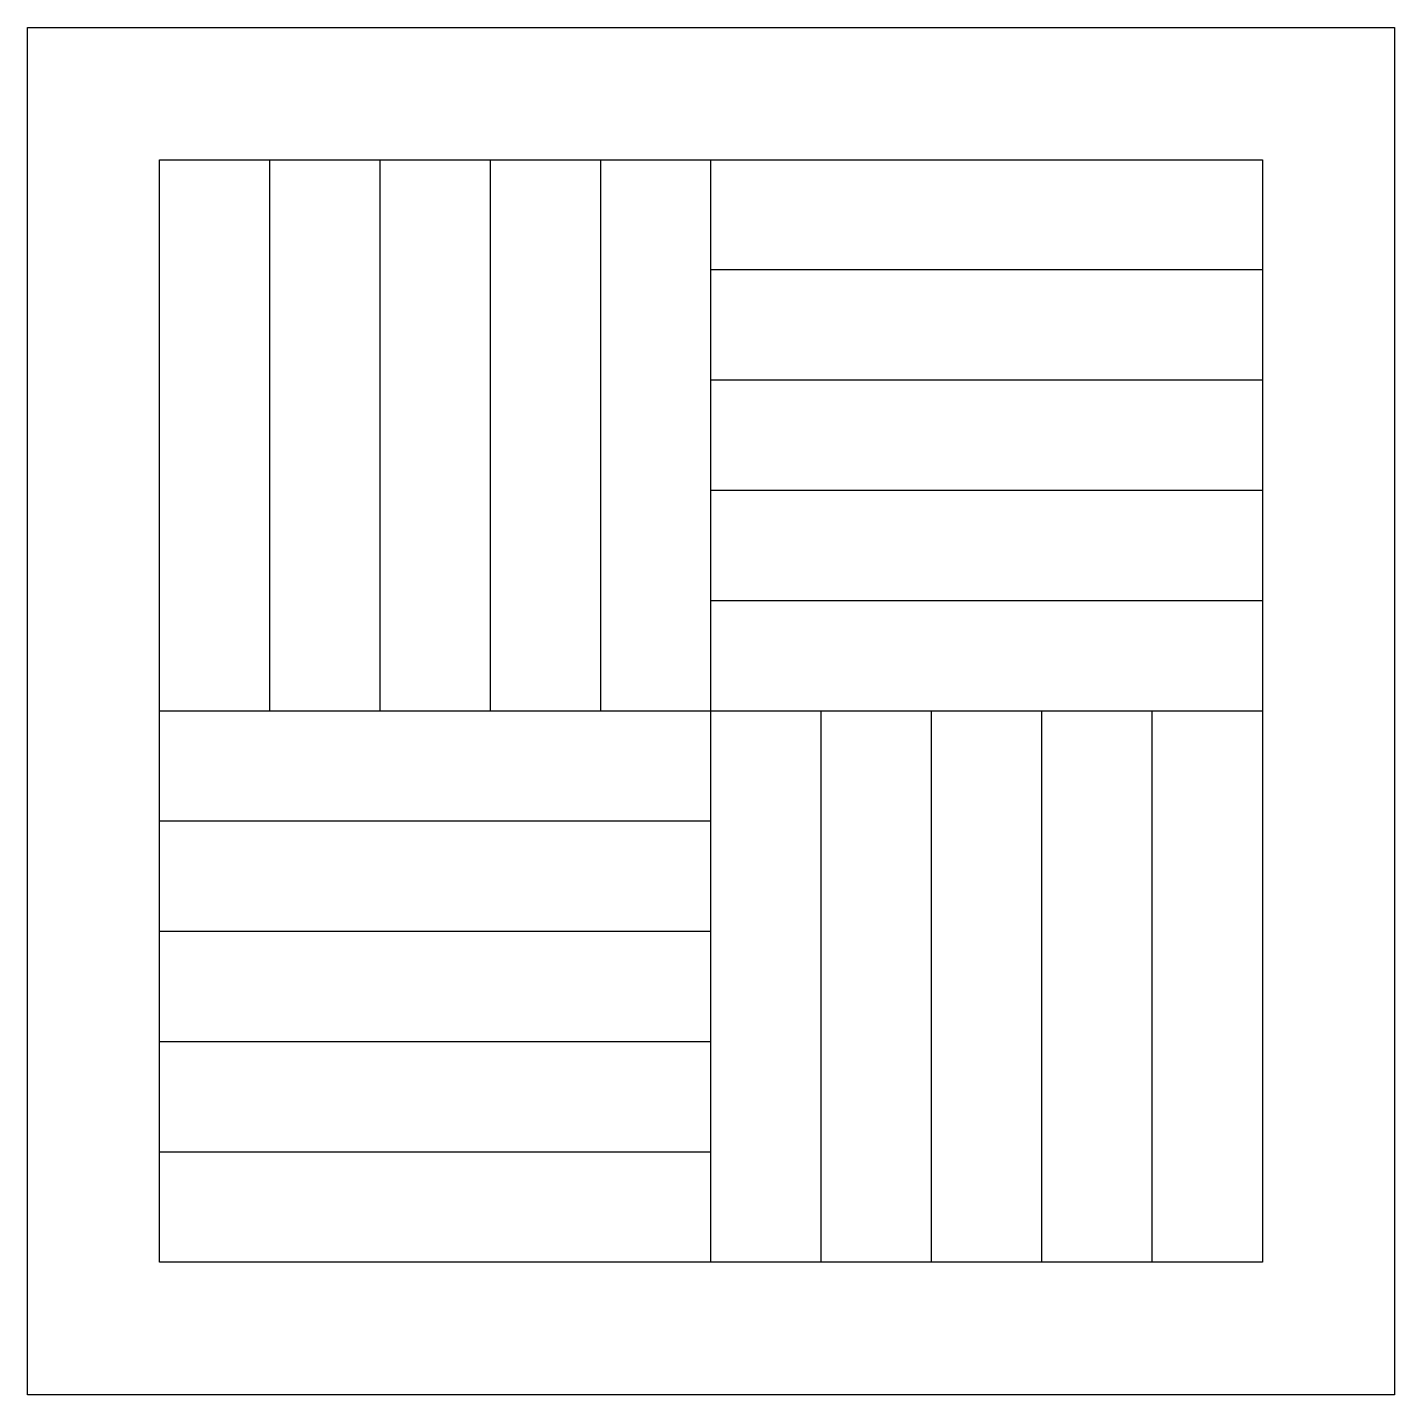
# Model space of a CAD drawing. Header units: millimetres. Extents: x -2998.12 to -2997.82, y 2927.016 to 2927.316.
import ezdxf

# ---------------------------------------------------------------- set-up
doc = ezdxf.new("R2010")
doc.units = ezdxf.units.MM
doc.header["$LTSCALE"] = 10
doc.layers.add('banheiro_acessórios', color=2, linetype='Continuous')

msp = doc.modelspace()

# ---------------------------------------------------------------- linework, layer by layer
at = {"layer": 'banheiro_acessórios', "color": 1}
for p, q in [((-2998.06656, 2927.16635), (-2998.06656, 2927.28732)), ((-2998.04237, 2927.16635), (-2998.04237, 2927.28732)), ((-2998.01818, 2927.16635), (-2998.01818, 2927.28732)), ((-2997.99398, 2927.16635), (-2997.99398, 2927.28732)), ((-2997.96979, 2927.04539), (-2997.96979, 2927.28732)), ((-2997.84882, 2927.26313), (-2997.96979, 2927.26313)), ((-2997.84882, 2927.23893), (-2997.96979, 2927.23893)), ((-2997.84882, 2927.21474), (-2997.96979, 2927.21474)), ((-2997.84882, 2927.19055), (-2997.96979, 2927.19055)), ((-2997.84882, 2927.16635), (-2998.09076, 2927.16635)), ((-2997.94559, 2927.04539), (-2997.94559, 2927.16635)), ((-2997.9214, 2927.04539), (-2997.9214, 2927.16635)), ((-2997.89721, 2927.04539), (-2997.89721, 2927.16635)), ((-2997.87301, 2927.04539), (-2997.87301, 2927.16635)), ((-2997.96979, 2927.14216), (-2998.09076, 2927.14216)), ((-2997.96979, 2927.11797), (-2998.09076, 2927.11797)), ((-2997.96979, 2927.09377), (-2998.09076, 2927.09377)), ((-2997.96979, 2927.06958), (-2998.09076, 2927.06958))]:
    msp.add_line(p, q, dxfattribs=at)
at = {"layer": 'banheiro_acessórios'}
msp.add_lwpolyline([(-2998.11979, 2927.31635), (-2997.81979, 2927.31635), (-2997.81979, 2927.01635), (-2998.11979, 2927.01635)], close=True, dxfattribs=at)
at = {"layer": 'banheiro_acessórios', "color": 1}
msp.add_lwpolyline([(-2998.09076, 2927.04539), (-2998.09076, 2927.28732), (-2997.84882, 2927.28732), (-2997.84882, 2927.04539)], close=True, dxfattribs=at)

doc.saveas('drawing.dxf')
